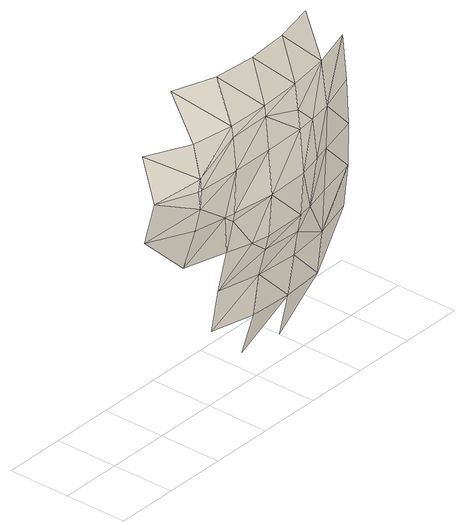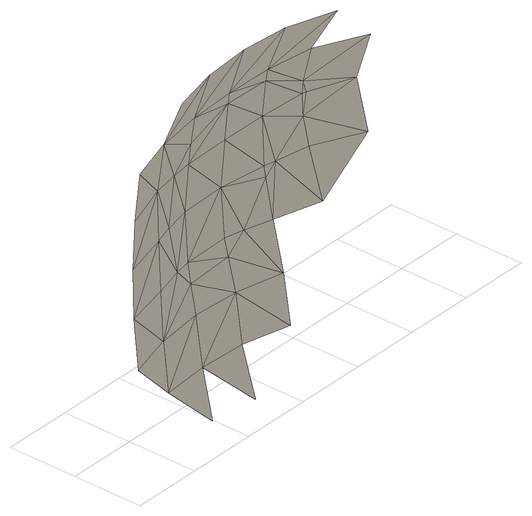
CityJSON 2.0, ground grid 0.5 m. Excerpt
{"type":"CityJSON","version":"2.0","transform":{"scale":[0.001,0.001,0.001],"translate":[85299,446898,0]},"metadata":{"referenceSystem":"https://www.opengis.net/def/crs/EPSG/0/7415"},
"CityObjects":{
"otherconstruction1":{"type":"OtherConstruction","attributes":{"class":"art","conditionOfConstruction":"I wish it was really there, would be cool, no?"},"geometry":[{"type":"MultiSurface","lod":"2.3","boundaries":[[[0,1,2]],[[3,4,1]],[[0,5,1]],[[5,3,1]],[[0,2,6]],[[3,7,4]],[[6,2,8]],[[5,0,9]],[[3,5,9]],[[0,6,10]],[[10,6,8]],[[11,9,0]],[[3,9,12]],[[13,7,3]],[[7,13,14]],[[11,0,10]],[[10,8,15]],[[12,9,11]],[[3,12,13]],[[14,13,16]],[[11,10,17]],[[10,18,17]],[[18,10,15]],[[18,15,19]],[[19,15,20]],[[21,17,18]],[[22,11,17]],[[12,11,23]],[[24,13,12]],[[13,24,16]],[[25,20,26]],[[21,18,19]],[[27,19,20]],[[17,21,22]],[[23,11,22]],[[12,23,24]],[[27,20,25]],[[16,24,28]],[[26,29,25]],[[21,19,30]],[[19,27,30]],[[30,31,21]],[[32,22,21]],[[31,30,27]],[[23,22,32]],[[33,24,23]],[[34,27,25]],[[24,33,28]],[[29,35,25]],[[35,29,36]],[[21,31,37]],[[21,37,32]],[[27,34,31]],[[32,38,23]],[[23,38,33]],[[25,39,34]],[[25,35,39]],[[28,33,40]],[[31,41,37]],[[31,34,41]],[[42,32,37]],[[32,42,38]],[[37,41,43]],[[37,43,42]],[[38,44,33]],[[34,39,45]],[[35,46,39]],[[33,44,40]],[[46,35,47]],[[41,34,45]],[[38,42,44]],[[41,48,43]],[[43,49,42]],[[39,46,45]],[[40,44,50]],[[51,48,41]],[[41,45,51]],[[42,49,44]],[[48,49,43]],[[48,52,49]],[[51,53,48]],[[53,51,45]],[[54,44,49]],[[55,45,46]],[[48,53,52]],[[49,52,56]],[[49,56,54]],[[45,55,53]]]}]}
},
"vertices":[
[979,57,1944],[635,179,2098],[635,267,1754],[979,57,2187],[635,286,2442],[949,57,2098],[979,102,1754],[979,119,2442],[979,209,1411],[979,50,2098],[1235,57,1754],[1322,31,2098],[1322,57,2353],[1322,72,2442],[979,320,2786],[1322,114,1411],[1322,206,2786],[1322,45,1754],[1322,57,1682],[1521,57,1411],[1322,192,1067],[1666,0,1754],[1666,30,2098],[1666,57,2363],[1666,67,2442],[1666,115,1067],[1322,247,723],[1666,57,1290],[1666,176,2786],[1666,164,723],[1666,27,1411],[2010,33,1411],[2010,40,2098],[2010,86,2442],[2010,57,1268],[2010,148,723],[1666,266,379],[2010,12,1754],[2010,57,2248],[2010,96,1067],[2010,202,2786],[2133,57,1411],[2163,57,2098],[2210,57,1754],[2354,137,2442],[2354,136,1067],[2354,173,723],[2010,224,379],[2354,100,1754],[2354,90,2098],[2354,281,2786],[2354,116,1411],[2697,186,1754],[2697,193,1411],[2697,240,2442],[2697,231,1067],[2697,203,2098]
]}
